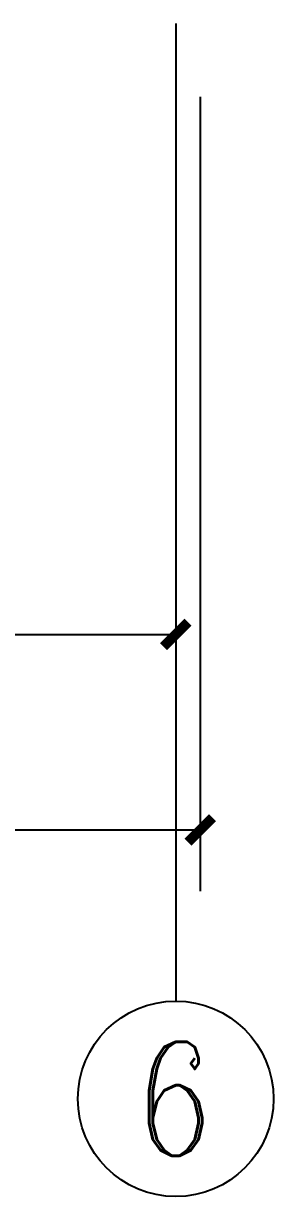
# Model space of a CAD drawing. Extents: x 6250600 to 6678662, y -692028 to -290561.
# Drawn here: x 6300889 to 6301912, y -549147 to -544347 of the extents above; entities that cross this region are included whole.
import ezdxf
from ezdxf.enums import TextEntityAlignment as Align

# ---------------------------------------------------------------- set-up
doc = ezdxf.new("R2010")
doc.units = 0
doc.header["$LTSCALE"] = 1000
doc.header["$MEASUREMENT"] = 0
doc.layers.get('0').update_dxf_attribs({"linetype": 'CONTINUOUS'})
doc.layers.get('Defpoints').update_dxf_attribs({"linetype": 'CONTINUOUS'})
doc.layers.add('AXIS_TEXT', color=7, linetype='CONTINUOUS')
doc.layers.add('建筑底图', color=251, linetype='CONTINUOUS')
doc.styles.add('_TCH_AXIS', font='COMPLEX', dxfattribs={"bigfont": 'GBCBIG'})
doc.styles.add('_TCH_DIM_T3', font='SIMPLEX', dxfattribs={"width": 0.705882, "bigfont": 'GBCBIG'})
doc.styles.add('COMPLEX', font='COMPLEX')
doc.dimstyles.new('_TCH_ARCH&&100', dxfattribs={"dimtxt": 297.5, "dimasz": 100, "dimexe": 250, "dimexo": 300, "dimgap": 126.25, "dimtad": 1, "dimdec": 0, "dimzin": 0, "dimdsep": 46, "dimtxsty": '_TCH_DIM_T3', "dimblk": 'ARCHTICK', "dimcen": 0.09, "dimclrt": 7, "dimazin": 2, "dimtfac": 1, "dimtdec": 0, "dimtix": 1, "dimtmove": 2, "dimatfit": 3, "dimfxl": 0, "dimtolj": 1, "dimtzin": 0, "dimarcsym": 0})

# ---------------------------------------------------------------- blocks, each defined once
blk = doc.blocks.new('_AXISO')
blk.add_circle((0, 0), 0.5)
at = {"layer": 'AXIS_TEXT', "style": 'COMPLEX', "width": 1.041667}
blk.add_attdef('A', text='', height=0.56, dxfattribs=at).set_placement((-0.25, -0.28), (0.25, -0.28), align=Align.FIT)
blk = doc.blocks.new('_ArchTick')
at = {"color": 0, "linetype": 'ByBlock', "const_width": 0.4}
blk.add_lwpolyline([(-0.5, -0.5), (0.5, 0.5)], dxfattribs=at)
blk = doc.blocks.new('*D171')
at = {"layer": 'Defpoints', "color": 0, "transparency": 16777216}
for p in [(6279411.8, -544346.7), (6301611.8, -544346.7), (6301611.8, -547646.7)]:
    blk.add_point(p, dxfattribs=at)
at = {"layer": '建筑底图', "color": 0, "lineweight": -2, "transparency": 16777216}
for p, q in [((6279411.8, -544646.7), (6279411.8, -547896.7)), ((6301611.8, -544646.7), (6301611.8, -547896.7)), ((6279411.8, -547646.7), (6301611.8, -547646.7))]:
    blk.add_line(p, q, dxfattribs=at)
at = {"layer": '建筑底图', "color": 0, "lineweight": -2, "transparency": 16777216, "xscale": 100, "yscale": 100, "zscale": 100, "rotation": 180}
blk.add_blockref('_ArchTick', (6279411.8, -547646.7), dxfattribs=at)
at = {"layer": '建筑底图', "color": 0, "lineweight": -2, "transparency": 16777216, "xscale": 100, "yscale": 100, "zscale": 100}
blk.add_blockref('_ArchTick', (6301611.8, -547646.7), dxfattribs=at)
at = {"layer": '建筑底图', "color": 7, "transparency": 16777216, "insert": (6290511.8, -547371.7), "char_height": 297.5, "attachment_point": 5, "style": '_TCH_DIM_T3'}
blk.add_mtext('\\A1;22200', dxfattribs=at)
blk = doc.blocks.new('*D176')
at = {"layer": 'Defpoints', "color": 0, "transparency": 16777216}
for p in [(6294111.8, -544346.7), (6301511.8, -544346.7), (6301511.8, -546846.7)]:
    blk.add_point(p, dxfattribs=at)
at = {"layer": '建筑底图', "color": 0, "lineweight": -2, "transparency": 16777216}
for p, q in [((6294111.8, -544646.7), (6294111.8, -547096.7)), ((6301511.8, -544646.7), (6301511.8, -547096.7)), ((6294111.8, -546846.7), (6301511.8, -546846.7))]:
    blk.add_line(p, q, dxfattribs=at)
at = {"layer": '建筑底图', "color": 0, "lineweight": -2, "transparency": 16777216, "xscale": 100, "yscale": 100, "zscale": 100, "rotation": 180}
blk.add_blockref('_ArchTick', (6294111.8, -546846.7), dxfattribs=at)
at = {"layer": '建筑底图', "color": 0, "lineweight": -2, "transparency": 16777216, "xscale": 100, "yscale": 100, "zscale": 100}
blk.add_blockref('_ArchTick', (6301511.8, -546846.7), dxfattribs=at)
at = {"layer": '建筑底图', "color": 7, "transparency": 16777216, "insert": (6297811.8, -546571.7), "char_height": 297.5, "attachment_point": 5, "style": '_TCH_DIM_T3'}
blk.add_mtext('\\A1;7400', dxfattribs=at)

msp = doc.modelspace()

# ---------------------------------------------------------------- linework, layer by layer
at = {"layer": '建筑底图'}
msp.add_line((6301511.8, -544346.7), (6301511.8, -548346.7), dxfattribs=at)

# ---------------------------------------------------------------- block references
ref = msp.add_blockref('_AXISO', (6301511.8, -548746.7), dxfattribs=dict(at, xscale=800, yscale=800, zscale=800))
ref.add_attrib('A', '6', dxfattribs={"layer": 'AXIS_TEXT', "color": 0, "height": 465.9, "style": '_TCH_AXIS'}).set_placement((6301356.5, -548979.7), (6301667.1, -548979.7), align=Align.FIT)

# ---------------------------------------------------------------- dimensions: what is measured, and where the dimension line sits
for p1, p2, distance, picture, middle in [((6279411.8, -544346.7), (6301611.8, -544346.7), -3300, '*D171', (6290511.8, -547371.7)), ((6294111.8, -544346.7), (6301511.8, -544346.7), -2500, '*D176', (6297811.8, -546571.7))]:
    dim = msp.add_aligned_dim(p1=p1, p2=p2, distance=distance, dimstyle='_TCH_ARCH&&100', dxfattribs=at)
    dim.commit()
    dim.dimension.update_dxf_attribs({"geometry": picture, "text_midpoint": middle})

doc.saveas('drawing.dxf')
